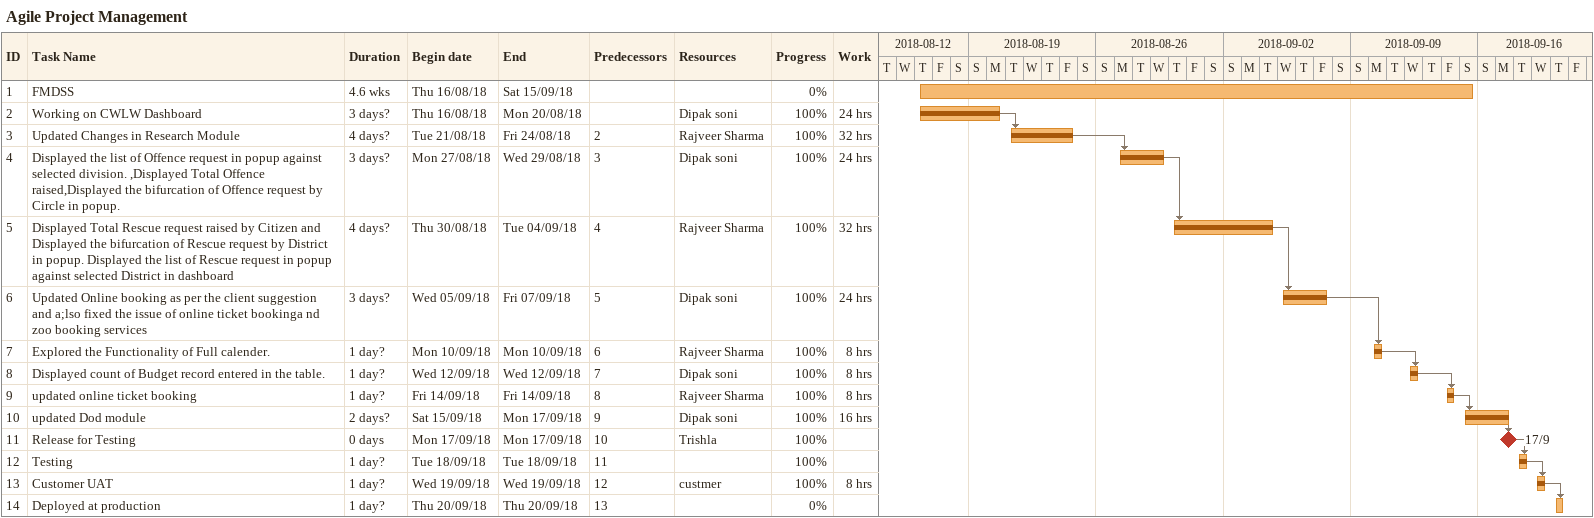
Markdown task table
Agile Project Management

| ID | Task | Duration | Start | Finish | Predecessors | Resources | % complete | Work (h) |
|---|---|---|---|---|---|---|---|---|
| 1 | FMDSS | 4.6w | 2018-08-16 | 2018-09-15 |  |  | 0 |  |
| 2 | Working on CWLW Dashboard | 3d? | 2018-08-16 | 2018-08-20 |  | Dipak soni | 100 | 24 |
| 3 | Updated Changes in Research Module | 4d? | 2018-08-21 | 2018-08-24 | 2 | Rajveer Sharma | 100 | 32 |
| 4 | Displayed the list of Offence request in popup against selected division. ,Displayed Total Offence raised,Displayed the bifurcation of Offence request by Circle in popup. | 3d? | 2018-08-27 | 2018-08-29 | 3 | Dipak soni | 100 | 24 |
| 5 | Displayed Total Rescue request raised by Citizen and Displayed the bifurcation of Rescue request by District in popup. Displayed the list of Rescue request in popup against selected District in dashboard | 4d? | 2018-08-30 | 2018-09-04 | 4 | Rajveer Sharma | 100 | 32 |
| 6 | Updated Online booking as per the client suggestion and a;lso fixed the issue of online ticket bookinga nd zoo booking services | 3d? | 2018-09-05 | 2018-09-07 | 5 | Dipak soni | 100 | 24 |
| 7 | Explored the Functionality of Full calender. | 1d? | 2018-09-10 | 2018-09-10 | 6 | Rajveer Sharma | 100 | 8 |
| 8 | Displayed count of Budget record entered in the table. | 1d? | 2018-09-12 | 2018-09-12 | 7 | Dipak soni | 100 | 8 |
| 9 | updated online ticket booking | 1d? | 2018-09-14 | 2018-09-14 | 8 | Rajveer Sharma | 100 | 8 |
| 10 | updated Dod module | 2d? | 2018-09-15 | 2018-09-17 | 9 | Dipak soni | 100 | 16 |
| 11 | Release for Testing | 0d | 2018-09-17 | 2018-09-17 | 10 | Trishla | 100 |  |
| 12 | Testing | 1d? | 2018-09-18 | 2018-09-18 | 11 |  | 100 |  |
| 13 | Customer UAT | 1d? | 2018-09-19 | 2018-09-19 | 12 | custmer | 100 | 8 |
| 14 | Deployed at production | 1d? | 2018-09-20 | 2018-09-20 | 13 |  | 0 |  |
